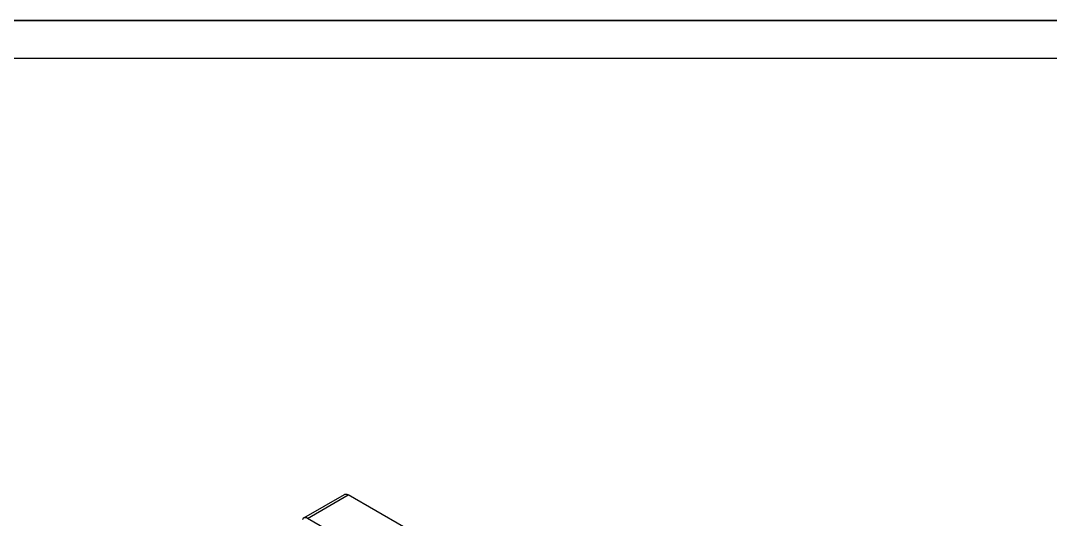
# Model space of a CAD drawing. Extents: x 0 to 420, y 0 to 297.
# Drawn here: x 148.6 to 284.3, y 231.3 to 297 of the extents above; entities that cross this region are included whole.
import ezdxf

# ---------------------------------------------------------------- set-up
doc = ezdxf.new("R2010")
doc.units = 0
doc.header["$LTSCALE"] = 23.1
doc.layers.get('0').update_dxf_attribs({"linetype": 'CONTINUOUS'})
doc.layers.add('40000_ISO', color=7, linetype='CONTINUOUS')
doc.layers.add('90000_FRAME', color=7, linetype='CONTINUOUS')

msp = doc.modelspace()

# ---------------------------------------------------------------- linework, layer by layer
at = {"color": 7, "linetype": 'CONTINUOUS'}
msp.add_line((0, 297), (420, 297), dxfattribs=at)
at = {"layer": '40000_ISO', "color": 7, "linetype": 'CONTINUOUS'}
for p, q in [((185.91, 231.47), (191.3, 234.58)), ((186.41, 231.42), (191.77, 234.52)), ((223.63, 216.13), (191.77, 234.52)), ((218.26, 213.03), (186.41, 231.42))]:
    msp.add_line(p, q, dxfattribs=at)
for points in [[(191.3, 234.58), (191.31, 234.59), (191.32, 234.59), (191.33, 234.6), (191.34, 234.6), (191.35, 234.6), (191.35, 234.61), (191.36, 234.61), (191.37, 234.61), (191.38, 234.61), (191.39, 234.62), (191.4, 234.62), (191.41, 234.62), (191.42, 234.62), (191.43, 234.62), (191.44, 234.62), (191.45, 234.62), (191.46, 234.62), (191.47, 234.62), (191.48, 234.62), (191.49, 234.62), (191.5, 234.62), (191.52, 234.62), (191.53, 234.61), (191.54, 234.61), (191.55, 234.61), (191.57, 234.61), (191.58, 234.6), (191.59, 234.6), (191.61, 234.59), (191.62, 234.59), (191.63, 234.58), (191.65, 234.58), (191.66, 234.57), (191.67, 234.57), (191.69, 234.56), (191.7, 234.56), (191.72, 234.55), (191.73, 234.54), (191.75, 234.53), (191.76, 234.53), (191.77, 234.52)], [(185.91, 231.47), (185.9, 231.46), (185.89, 231.46), (185.88, 231.45), (185.87, 231.45), (185.86, 231.44), (185.85, 231.43), (185.85, 231.43), (185.84, 231.42), (185.83, 231.41), (185.82, 231.4), (185.82, 231.4), (185.81, 231.39), (185.8, 231.38), (185.8, 231.37), (185.79, 231.36), (185.78, 231.35), (185.78, 231.34), (185.77, 231.33), (185.77, 231.32), (185.76, 231.31), (185.76, 231.3), (185.75, 231.29), (185.75, 231.28)], [(186.41, 231.42), (186.39, 231.43), (186.38, 231.43), (186.36, 231.44), (186.35, 231.45), (186.33, 231.46), (186.32, 231.46), (186.3, 231.47), (186.29, 231.47), (186.28, 231.48), (186.26, 231.48), (186.25, 231.49), (186.24, 231.49), (186.22, 231.5), (186.21, 231.5), (186.19, 231.5), (186.18, 231.51), (186.17, 231.51), (186.15, 231.51), (186.14, 231.51), (186.13, 231.51), (186.11, 231.51), (186.1, 231.52), (186.09, 231.52), (186.08, 231.52), (186.07, 231.51), (186.06, 231.51), (186.05, 231.51), (186.03, 231.51), (186.02, 231.51), (186.01, 231.51), (186, 231.51), (185.99, 231.5), (185.98, 231.5), (185.97, 231.5), (185.96, 231.49), (185.95, 231.49), (185.94, 231.49), (185.93, 231.48), (185.92, 231.48), (185.91, 231.47), (185.91, 231.47)]]:
    msp.add_lwpolyline(points, dxfattribs=at)
at = {"layer": '90000_FRAME', "color": 7, "linetype": 'CONTINUOUS'}
for p, q in [((420, 297), (0, 297)), ((415, 292), (5, 292))]:
    msp.add_line(p, q, dxfattribs=at)

doc.saveas('drawing.dxf')
